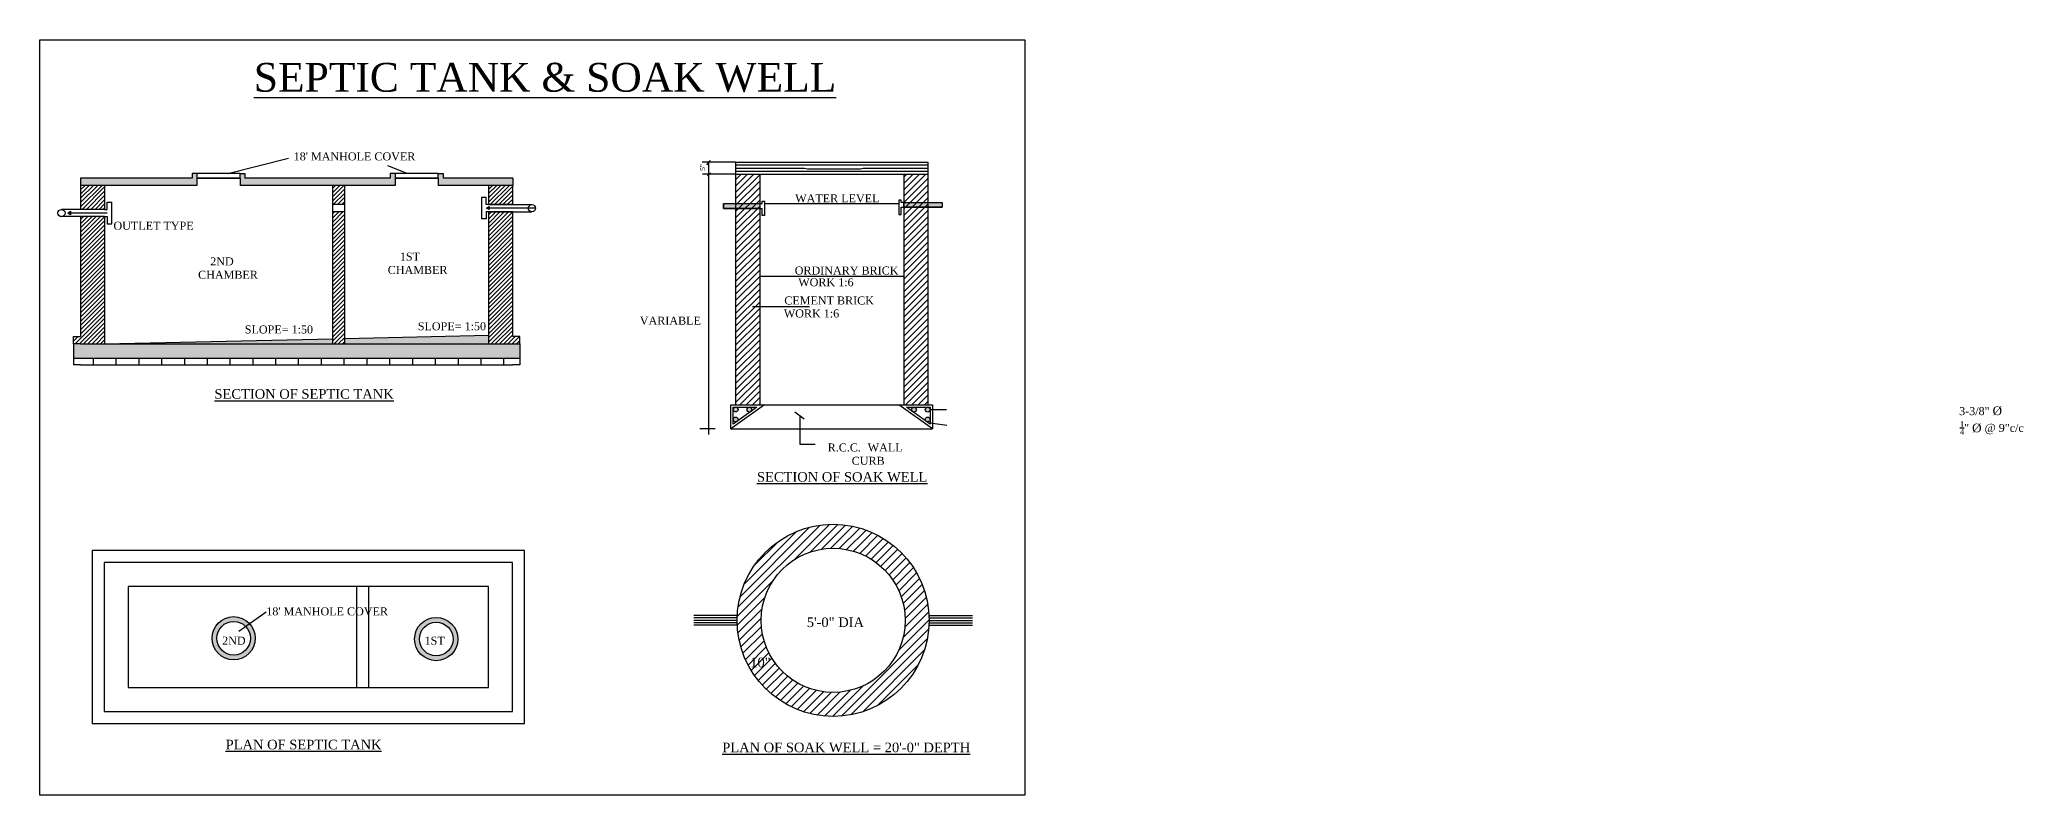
# Model space of a CAD drawing. Header units: inches. Extents: x -5597760 to 21122418, y -37133 to 23298423.
# Drawn here: x 8512 to 9752, y -21913 to -21441 of the extents above; entities that cross this region are included whole.
import ezdxf

# ---------------------------------------------------------------- set-up
doc = ezdxf.new("R2010")
doc.units = ezdxf.units.IN
doc.header["$MEASUREMENT"] = 0
doc.styles.get("Standard").update_dxf_attribs({"font": 'times.ttf', "height": 8})
pattern_1 = [(45, (-59468.1987, -20771.6602), (-1.98873782, 1.98873782), [])]

msp = doc.modelspace()

# ---------------------------------------------------------------- hatches: boundary and pattern name
h = msp.add_hatch()
h.set_pattern_fill('AR-CONC', color=1, scale=1.5)
h.set_pattern_definition([(50, (-78011.1596, -20330.2), (10.7589027, -0.941282), [1.125, -12.375]), (355, (-78011.16, -20330.2), (-2.08127, 11.282882), [0.9, -9.9]), (100.451444, (-78010.263, -20330.278), (8.6776327, 10.3415999), [0.9561029, -10.5171317]), (46.1842, (-78011.16, -20327.2), (16.00862, -2.4827892), [1.6875, -18.5625]), (96.635635, (-78009.826, -20327.407), (14.0199292, 14.611779), [1.434155, -15.7757064]), (351.184164, (-78011.16, -20327.2), (14.0199292, 14.611779), [1.35, -14.85]), (21, (-78009.6596, -20327.95), (8.9536058, -6.0392834), [1.125, -12.375]), (326, (-78009.66, -20327.95), (3.64973, 10.8772507), [0.9, -9.9]), (71.451445, (-78008.913, -20328.453), (12.6033357, 4.8379673), [0.9561028, -10.5171317]), (37.5, (-78011.1596, -20330.2), (0.18239783, 4.9934078), [0, -9.78, 0, -10.05, 0, -9.9375]), (7.5, (-78011.1596, -20330.2), (3.94604306, 5.91617568), [0, -5.73, 0, -9.555, 0, -3.7875]), (327.5, (-78014.5046, -20330.2), (8.00733654, -0.33832308), [0, -3.75, 0, -11.7, 0, -15.525]), (317.5, (-78016.0046, -20330.2), (8.74779254, 1.50157473), [0, -4.875, 0, -7.77, 0, -11.025])])
h.paths.add_polyline_path([(8792.6, -21626), (8702.6, -21628), (8702.6, -21631.4), (8792.6, -21631.4)])
h.paths.add_polyline_path([(8695.1, -21628.2), (8552.6, -21631.4), (8695.1, -21631.4)])
h.paths.add_polyline_path([(8812.1, -21631.4), (8807.6, -21631.4), (8537.6, -21631.4), (8533.1, -21631.4), (8533.1, -21640.4), (8812.1, -21640.4)])
h.paths.add_polyline_path([(8610.3, -21527.9), (8610.3, -21524.9), (8607.3, -21524.9), (8607.3, -21527.9), (8537.6, -21527.9), (8537.6, -21532.4), (8552.6, -21532.4), (8610.3, -21532.4)])
h.paths.add_polyline_path([(8734.1, -21527.9), (8734.1, -21524.9), (8731.1, -21524.9), (8731.1, -21527.9), (8695.1, -21527.9), (8640.3, -21527.9), (8640.3, -21524.9), (8637.3, -21524.9), (8637.3, -21527.9), (8637.3, -21532.4), (8695.1, -21532.4), (8702.6, -21532.4), (8734.1, -21532.4)])
h.paths.add_polyline_path([(8807.6, -21527.9), (8764.1, -21527.9), (8764.1, -21524.9), (8761.1, -21524.9), (8761.1, -21527.9), (8761.1, -21532.4), (8792.6, -21532.4), (8807.6, -21532.4)])
h = msp.add_hatch()
h.set_pattern_fill('ANSI31', color=256, scale=22.5, style=0)
h.set_pattern_definition(pattern_1)
h.paths.add_polyline_path([(8961.9, -21525.4), (8946.9, -21525.4), (8946.9, -21669.4), (8961.9, -21669.4)])
h = msp.add_hatch()
h.set_pattern_fill('ANSI31', color=256, scale=22.5, style=0)
h.set_pattern_definition(pattern_1)
h.paths.add_polyline_path([(9051.9, -21669.4), (9066.9, -21669.4), (9066.9, -21525.4), (9051.9, -21525.4)])
h = msp.add_hatch()
h.set_pattern_fill('ANSI31', color=256, scale=15)
h.set_pattern_definition([(45, (-78011.1596, -20330.1999), (-1.325825215, 1.325825215), [])])
h.paths.add_polyline_path([(8552.6, -21532.4), (8537.6, -21532.4), (8537.6, -21547.4), (8552.6, -21547.4)])
h.paths.add_polyline_path([(8552.6, -21551.9), (8537.6, -21551.9), (8537.6, -21626.9), (8533.1, -21626.9), (8533.1, -21631.4), (8537.6, -21631.4), (8552.6, -21631.4)])
h.paths.add_polyline_path([(8702.6, -21532.4), (8695.1, -21532.4), (8695.1, -21544.4), (8702.6, -21544.4)])
h.paths.add_polyline_path([(8702.6, -21548.9), (8695.1, -21548.9), (8695.1, -21631.4), (8702.6, -21631.4)])
h.paths.add_polyline_path([(8807.6, -21532.4), (8792.6, -21532.4), (8792.6, -21544.4), (8807.6, -21544.4)])
h.paths.add_polyline_path([(8807.6, -21548.9), (8792.6, -21548.9), (8792.6, -21631.4), (8807.6, -21631.4), (8812.1, -21631.4), (8812.1, -21626.9), (8807.6, -21626.9)])
h = msp.add_hatch(color=256)
h.set_gradient(color2=(0, 0, 0))
h.paths.add_polyline_path([(8961.9, -21543.8), (8946.9, -21543.8), (8946.9, -21546.8), (8961.9, -21546.8)])
h.paths.add_polyline_path([(8946.9, -21543.8), (8939.4, -21543.8), (8939.4, -21546.8), (8946.9, -21546.8)])
h = msp.add_hatch(color=256)
h.set_gradient(color2=(0, 0, 0))
h.paths.add_polyline_path([(9066.9, -21543.1), (9051.9, -21543.1), (9051.9, -21546.1), (9066.9, -21546.1)])
h.paths.add_polyline_path([(9075.9, -21543.1), (9066.9, -21543.1), (9066.9, -21546.1), (9075.9, -21546.1)])
h = msp.add_hatch(color=256)
h.set_gradient(color2=(0, 0, 0))
h.paths.add_polyline_path([(8945.4, -21672.4, 1), (8948.4, -21672.4, 1)])
h.paths.add_polyline_path([(8954, -21672.5, 0.559296), (8956.2, -21673.8), (8956.6, -21673.5, 0.20253), (8957, -21672.5, 1)])
h.paths.add_polyline_path([(8945.4, -21678.6, 1), (8948.4, -21678.6, 1)])
h.paths.add_polyline_path([(9057.5, -21673.8, 0.580771), (9059.8, -21672.5, 1), (9056.8, -21672.5, 0.21946), (9057.3, -21673.6)])
h.paths.add_polyline_path([(9068.4, -21672.5, 1), (9065.4, -21672.5, 1)])
h.paths.add_polyline_path([(9068.4, -21678.8), (9068.4, -21678.4, 0.933511), (9065.4, -21678.6, 0.933511)])
h = msp.add_hatch()
h.set_pattern_fill('ANSI31', color=1, scale=30, style=0)
h.set_pattern_definition([(45, (-59722.0572, -20987.822), (-2.65165043, 2.65165043), [])])
h.paths.add_polyline_path([(8947.8, -21804.1, 1), (9067.8, -21804.1, 1)])
h.paths.add_polyline_path([(9052.8, -21804.1, -1), (8962.8, -21804.1, -1)], flags=16)
h = msp.add_hatch(color=256)
h.set_gradient(color1=(255, 0, 255), color2=(255, 0, 255))
h.paths.add_polyline_path([(8619.7, -21815.3, 1), (8646.7, -21815.3, 1)])
h.paths.add_polyline_path([(8643.7, -21815.3, 1), (8622.7, -21815.3, 1)], flags=16)
h = msp.add_hatch(color=256)
h.set_gradient(color1=(255, 0, 255), color2=(255, 0, 255))
h.paths.add_polyline_path([(8773.3, -21815.8, 1), (8746.3, -21815.8, 1)])
h.paths.add_polyline_path([(8770.3, -21815.8, -1), (8749.3, -21815.8, -1)], flags=16)

# ---------------------------------------------------------------- linework, layer by layer
at = {"color": 5}
for p, q in [((8629.5, -21524.9), (8667.5, -21515.4)), ((8741.6, -21524.9), (8729.5, -21520.3)), ((8946.9, -21519.5), (9066.9, -21519.5)), ((8946.9, -21521.6), (8989.9, -21521.6)), ((8946.9, -21523.6), (9066.9, -21523.6)), ((8989.9, -21521.6), (8991.7, -21522.1)), ((8991.7, -21522.1), (9025, -21522.1)), ((9025, -21522.1), (9026.6, -21521.6)), ((9026.6, -21521.6), (9066.9, -21521.6)), ((8964.9, -21543.8), (9048.9, -21543.8)), ((8961.9, -21589.1), (9051.9, -21589.1)), ((8957.4, -21608), (8993, -21608)), ((8961.9, -21669.4), (9051.9, -21669.4)), ((8983.9, -21673.9), (8989.8, -21678.2)), ((8986.9, -21676.1), (8986.9, -21694)), ((9068.4, -21672.5), (9078.6, -21672.5)), ((8943.9, -21684.4), (9069.9, -21684.4)), ((9068.4, -21680.8), (9078.8, -21682.1)), ((8986.9, -21694), (8996.6, -21694)), ((8929.8, -21801.1), (8920.8, -21801.1)), ((8929.8, -21802.6), (8920.8, -21802.6)), ((8938.8, -21801.1), (8929.8, -21801.1)), ((8938.8, -21802.6), (8929.8, -21802.6)), ((8947.8, -21801.1), (8938.8, -21801.1)), ((8947.8, -21802.6), (8938.8, -21802.6)), ((9067.8, -21801.1), (9094.8, -21801.1)), ((9067.8, -21802.6), (9094.8, -21802.6)), ((8929.8, -21804.1), (8920.8, -21804.1)), ((8929.8, -21804.1), (8920.8, -21804.1)), ((8929.8, -21805.6), (8920.8, -21805.6)), ((8929.8, -21807.1), (8920.8, -21807.1)), ((8938.8, -21804.1), (8929.8, -21804.1)), ((8938.8, -21805.6), (8929.8, -21805.6)), ((8938.8, -21807.1), (8929.8, -21807.1)), ((8947.8, -21804.1), (8938.8, -21804.1)), ((8947.8, -21805.6), (8938.8, -21805.6)), ((8947.8, -21807.1), (8938.8, -21807.1)), ((9067.8, -21804.1), (9094.8, -21804.1)), ((9067.8, -21805.6), (9094.8, -21805.6)), ((9067.8, -21807.1), (9094.8, -21807.1))]:
    msp.add_line(p, q, dxfattribs=at)
for p, q in [((8946.9, -21517.9), (8926, -21517.9)), ((8928.8, -21519.6), (8931.2, -21516.8)), ((8930.2, -21688), (8930.2, -21517.9)), ((8946.9, -21517.9), (8946.9, -21669.4)), ((8946.9, -21517.9), (9066.9, -21517.9)), ((9066.9, -21517.9), (9066.9, -21669.4)), ((8637.3, -21527.9), (8610.3, -21527.9)), ((8761.1, -21527.9), (8734.1, -21527.9)), ((8946.9, -21525.4), (8926.1, -21525.4)), ((8929.2, -21526.3), (8931.3, -21524.6)), ((8946.9, -21525.4), (9066.9, -21525.4)), ((8961.9, -21525.4), (8961.9, -21669.4)), ((9051.9, -21525.4), (9051.9, -21669.4)), ((8537.6, -21532.4), (8537.6, -21547.4)), ((8552.6, -21532.4), (8552.6, -21547.4)), ((8695.1, -21631.4), (8695.1, -21532.4)), ((8702.6, -21631.4), (8702.6, -21532.4)), ((8791.1, -21539.9), (8788.1, -21539.9)), ((8788.1, -21539.9), (8788.1, -21553.4)), ((8791.1, -21544.4), (8791.1, -21539.9)), ((8792.6, -21544.4), (8792.6, -21532.4)), ((8807.6, -21544.4), (8807.6, -21532.4)), ((8963.4, -21543.8), (8963.4, -21542.3)), ((8963.4, -21542.3), (8964.9, -21542.3)), ((8964.9, -21542.3), (8964.9, -21551.3)), ((9050.4, -21541.6), (9048.9, -21541.6)), ((9048.9, -21541.6), (9048.9, -21550.6)), ((9050.4, -21543.1), (9050.4, -21541.6)), ((8552.6, -21547.4), (8525.6, -21547.4)), ((8552.6, -21551.9), (8525.6, -21551.9)), ((8529.6, -21549.7), (8531.2, -21548.5)), ((8531.2, -21550.8), (8529.6, -21549.7)), ((8531.2, -21549.7), (8531.2, -21548.5)), ((8531.2, -21548.5), (8531.2, -21550.8)), ((8554.1, -21549.7), (8531.2, -21549.7)), ((8537.6, -21551.9), (8537.6, -21626.9)), ((8552.6, -21547.4), (8554.1, -21547.4)), ((8552.6, -21551.9), (8552.6, -21631.4)), ((8552.6, -21551.9), (8554.1, -21551.9)), ((8554.1, -21547.4), (8554.1, -21542.9)), ((8554.1, -21542.9), (8557.1, -21542.9)), ((8554.1, -21551.9), (8554.1, -21556.4)), ((8557.1, -21556.4), (8557.1, -21542.9)), ((8702.6, -21544.4), (8695.1, -21544.4)), ((8702.6, -21548.9), (8695.1, -21548.9)), ((8791.1, -21553.4), (8788.1, -21553.4)), ((8792.6, -21544.4), (8791.1, -21544.4)), ((8792.6, -21548.9), (8791.1, -21548.9)), ((8791.1, -21548.9), (8791.1, -21553.4)), ((8791.2, -21546.7), (8792.8, -21545.5)), ((8792.8, -21547.5), (8791.2, -21546.7)), ((8807.6, -21544.4), (8792.6, -21544.4)), ((8792.6, -21544.4), (8819.6, -21544.4)), ((8792.6, -21631.4), (8792.6, -21548.9)), ((8807.6, -21548.9), (8792.6, -21548.9)), ((8792.6, -21548.9), (8819.6, -21548.9)), ((8792.8, -21546.7), (8792.8, -21545.5)), ((8792.8, -21545.5), (8792.8, -21547.5)), ((8821.8, -21546.7), (8792.8, -21546.7)), ((8807.6, -21626.9), (8807.6, -21548.9)), ((8939.4, -21543.8), (8963.4, -21543.8)), ((8939.4, -21543.8), (8939.4, -21546.8)), ((8939.4, -21546.8), (8963.4, -21546.8)), ((8963.4, -21551.3), (8963.4, -21546.8)), ((8964.9, -21551.3), (8963.4, -21551.3)), ((9048.9, -21550.6), (9050.4, -21550.6)), ((9051.9, -21543.1), (9050.4, -21543.1)), ((9050.4, -21550.6), (9050.4, -21546.1)), ((9050.4, -21546.1), (9051.9, -21546.1)), ((9051.9, -21543.1), (9075.9, -21543.1)), ((9051.9, -21546.1), (9075.9, -21546.1)), ((9075.9, -21543.1), (9075.9, -21546.1)), ((8554.1, -21556.4), (8557.1, -21556.4)), ((8533.1, -21631.4), (8533.1, -21626.9)), ((8533.1, -21626.9), (8537.6, -21626.9)), ((8552.6, -21631.4), (8695.1, -21628.2)), ((8702.6, -21628), (8792.6, -21626)), ((8792.6, -21631.4), (8792.6, -21626)), ((8812.1, -21626.9), (8807.6, -21626.9)), ((8812.1, -21631.4), (8812.1, -21626.9)), ((8533.1, -21631.4), (8533.1, -21644.5)), ((8545.4, -21640.4), (8545.4, -21644.5)), ((8559.6, -21640.4), (8559.6, -21644.5)), ((8573.9, -21640.4), (8573.9, -21644.5)), ((8588.1, -21640.4), (8588.1, -21644.5)), ((8602.4, -21640.4), (8602.4, -21644.5)), ((8616.6, -21640.4), (8616.6, -21644.5)), ((8630.9, -21640.4), (8630.9, -21644.5)), ((8645.1, -21640.4), (8645.1, -21644.5)), ((8659.4, -21640.4), (8659.4, -21644.5)), ((8673.6, -21640.4), (8673.6, -21644.5)), ((8687.9, -21640.4), (8687.9, -21644.5)), ((8702.1, -21640.4), (8702.1, -21644.5)), ((8716.4, -21640.4), (8716.4, -21644.5)), ((8730.6, -21640.4), (8730.6, -21644.5)), ((8744.9, -21640.4), (8744.9, -21644.5)), ((8759.1, -21640.4), (8759.1, -21644.5)), ((8773.4, -21640.4), (8773.4, -21644.5)), ((8787.6, -21640.4), (8787.6, -21644.5)), ((8801.9, -21640.4), (8801.9, -21644.5)), ((8812.1, -21631.4), (8812.1, -21644.5)), ((8537.6, -21644.5), (8533.1, -21644.5)), ((8537.6, -21644.5), (8807.6, -21644.5)), ((8812.1, -21644.5), (8807.6, -21644.5)), ((8934, -21684.4), (8924.6, -21684.4)), ((8653.6, -21799.1), (8636.5, -21811))]:
    msp.add_line(p, q)
at = {"color": 1}
for p, q in [((8607.3, -21527.9), (8537.6, -21527.9)), ((8537.6, -21527.9), (8537.6, -21532.4)), ((8610.3, -21524.9), (8607.3, -21524.9)), ((8607.3, -21524.9), (8607.3, -21527.9)), ((8610.3, -21527.9), (8610.3, -21532.4)), ((8637.3, -21524.9), (8640.3, -21524.9)), ((8637.3, -21527.9), (8637.3, -21532.4)), ((8640.3, -21524.9), (8640.3, -21527.9)), ((8695.1, -21527.9), (8640.3, -21527.9)), ((8731.1, -21527.9), (8695.1, -21527.9)), ((8734.1, -21524.9), (8731.1, -21524.9)), ((8731.1, -21524.9), (8731.1, -21527.9)), ((8734.1, -21527.9), (8734.1, -21532.4)), ((8761.1, -21524.9), (8764.1, -21524.9)), ((8761.1, -21527.9), (8761.1, -21532.4)), ((8764.1, -21524.9), (8764.1, -21527.9)), ((8807.6, -21527.9), (8764.1, -21527.9)), ((8807.6, -21527.9), (8807.6, -21532.4)), ((8552.6, -21532.4), (8537.6, -21532.4)), ((8610.3, -21532.4), (8552.6, -21532.4)), ((8695.1, -21532.4), (8637.3, -21532.4)), ((8702.6, -21532.4), (8695.1, -21532.4)), ((8734.1, -21532.4), (8702.6, -21532.4)), ((8792.6, -21532.4), (8761.1, -21532.4)), ((8807.6, -21532.4), (8792.6, -21532.4)), ((8537.6, -21631.4), (8533.1, -21631.4)), ((8533.1, -21631.4), (8533.1, -21640.4)), ((8533.1, -21640.4), (8812.1, -21640.4)), ((8537.6, -21631.4), (8807.6, -21631.4)), ((8807.6, -21631.4), (8812.1, -21631.4)), ((8812.1, -21631.4), (8812.1, -21640.4)), ((8709.9, -21783), (8709.9, -21846)), ((8717.4, -21783), (8717.4, -21846))]:
    msp.add_line(p, q, dxfattribs=at)
for points in [[(8512, -21441.4), (9127.5, -21441.4), (9127.5, -21913.4), (8512, -21913.4)], [(8610.3, -21527.9), (8637.3, -21527.9), (8637.3, -21524.9), (8610.3, -21524.9)], [(8734.1, -21527.9), (8761.1, -21527.9), (8761.1, -21524.9), (8734.1, -21524.9)], [(8939.4, -21543.8), (8961.9, -21543.8), (8961.9, -21546.8), (8939.4, -21546.8)], [(9051.9, -21543.1), (9075.9, -21543.1), (9075.9, -21546.1), (9051.9, -21546.1)], [(8943.9, -21684.4), (8943.9, -21669.4), (8964.9, -21669.4)], [(9069.9, -21684.4), (9048.9, -21669.4), (9069.9, -21669.4)]]:
    msp.add_lwpolyline(points, close=True)
for points in [[(8945.4, -21681.5), (8945.4, -21670.9), (8960.2, -21670.9)], [(9068.4, -21681.5), (9053.6, -21670.9), (9068.4, -21670.9)]]:
    msp.add_lwpolyline(points, close=True, dxfattribs=at)
at = {"color": 67, "true_color": 0x727430}
msp.add_lwpolyline([(8544.9, -21868.5), (8814.9, -21868.5), (8814.9, -21760.5), (8544.9, -21760.5)], close=True, dxfattribs=at)
at = {"color": 177, "true_color": 0x293189}
for points in [[(8552.4, -21861), (8807.4, -21861), (8807.4, -21768), (8552.4, -21768)], [(8567.4, -21846), (8792.4, -21846), (8792.4, -21783), (8567.4, -21783)]]:
    msp.add_lwpolyline(points, close=True, dxfattribs=at)
for centre, radius in [((8525.6, -21549.7), 2.25), ((8819.6, -21546.7), 2.25), ((8946.9, -21672.4), 1.5), ((8946.9, -21678.6), 1.5), ((8955.5, -21672.5), 1.5), ((9058.3, -21672.5), 1.5), ((9066.9, -21672.5), 1.5), ((9066.9, -21678.6), 1.5), ((8633.2, -21815.3), 13.5), ((8759.8, -21815.8), 13.5), ((8633.2, -21815.3), 10.5), ((8759.8, -21815.8), 10.5)]:
    msp.add_circle(centre, radius)
at = {"color": 5}
for radius in [60, 45]:
    msp.add_circle((9007.8, -21804.1), radius, dxfattribs=at)

# ---------------------------------------------------------------- texts
at = {"attachment_point": 1}
for s, width, heights, insert, char_height in [('{\\L\\C1;SEPTIC TANK & SOAK WELL}', 382.246, [35.8], (8645.8, -21455.9), 18), ('10"', 145.695, [0], (8956, -21827.4), 6)]:
    msp.add_mtext_dynamic_manual_height_columns(s, width=width, gutter_width=486.2, heights=heights, dxfattribs=dict(at, insert=insert, char_height=char_height))
at = {"color": 5, "char_height": 5, "attachment_point": 1}
for s, width, heights, insert in [("18' MANHOLE COVER", 145.695, [0], (8670.7, -21511.8)), ('{\\fTimes New Roman|b0|i0|c0|p18;WATER LEVEL}', 145.695, [0], (8984.1, -21538)), ('{\\fTimes New Roman|b0|i0|c0|p18;OUTLET TYPE}', 52.382, [0], (8558.1, -21555.1)), ('    2ND\\PCHAMBER', 26.294, [22.1], (8611, -21577.4)), ('{\\fTimes New Roman|b0|i0|c0|p18;    1ST\\PCHAMBER}', 41, [0], (8729.5, -21574.4)), ('{\\fTimes New Roman|b0|i0|c0|p18;ORDINARY BRICK}', 145.695, [0], (8983.8, -21583.1)), ('{\\fTimes New Roman|b0|i0|c0|p18;WORK 1:6}', 145.695, [0], (8986, -21590.4)), ('{\\fTimes New Roman|b0|i0|c0|p18;CEMENT BRICK }', 145.695, [0], (8977.3, -21601.8)), ('{\\fTimes New Roman|b0|i0|c0|p18;VARIABLE}', 39.638, [0], (8887, -21614.4)), ('{\\fTimes New Roman|b0|i0|c0|p18;WORK 1:6}', 145.695, [0], (8977, -21609.9)), ('{\\fTimes New Roman|b0|i0|c0|p18;   SLOPE= 1:50}', 145.695, [0], (8634.5, -21619.9)), ('{\\fTimes New Roman|b0|i0|c0|p18;   SLOPE= 1:50}', 145.695, [0], (8742.6, -21617.9)), ('\\pi-15,l20,t30;R.C.C.^IWALL CURB', 69.407, [16.1], (8999.4, -21693.6)), ("{\\fTimes New Roman|b0|i0|c0|p18;18' MANHOLE COVER}", 145.695, [0], (8653.6, -21796)), ('{\\fTimes New Roman|b0|i0|c0|p18;2ND}', 145.695, [0], (8626, -21814.3)), ('{\\fTimes New Roman|b0|i0|c0|p18;1ST}', 145.695, [0], (8752.5, -21814.3))]:
    msp.add_mtext_dynamic_manual_height_columns(s, width=width, gutter_width=486.2, heights=heights, dxfattribs=dict(at, insert=insert))
at = {"color": 5, "insert": (8924.7, -21523.3), "char_height": 3, "attachment_point": 1, "rotation": 90}
msp.add_mtext_dynamic_manual_height_columns('{\\fTimes New Roman|b0|i0|c0|p18;5"}', width=145.695, gutter_width=486.2, heights=[0], dxfattribs=at)
at = {"color": 1, "char_height": 6, "attachment_point": 1}
for s, width, insert in [('{\\LSECTION OF SEPTIC TANK}', 145.695, (8621.2, -21659.7)), ('{\\fTimes New Roman|b0|i0|c0|p18;\\LSECTION OF SOAK WELL}', 145.695, (8960.2, -21711.5)), ('5\'-0" DIA', 145.695, (8991.3, -21802.3)), ('{\\fTimes New Roman|b0|i0|c0|p18;\\L\\C5;PLAN OF SEPTIC TANK}', 145.695, (8628.2, -21878.7)), ('{\\fTimes New Roman|b0|i0|c0|p18;\\LPLAN OF SOAK WELL = 20\'-0" DEPTH}', 176.017, (8938.5, -21880.5))]:
    msp.add_mtext_dynamic_manual_height_columns(s, width=width, gutter_width=486.2, heights=[0], dxfattribs=dict(at, insert=insert))
at = {"color": 5}
note = msp.add_mtext_dynamic_manual_height_columns('3-3/8" {\\H1.0833x;Ø\\H0.92308x;\\P}', width=145.695, gutter_width=486.2, heights=[2.82, 0], dxfattribs=dict(at, insert=(9079.5, -21670.5), char_height=5, attachment_point=1))
note = msp.add_mtext_dynamic_manual_height_columns('\\A1;{\\H0.7x;\\S1/4;\\H1.4286x;" \\H1.0833x;Ø\\H0.92308x; @ 9"c/c\\P}', width=145.695, gutter_width=486.2, heights=[2.82, 0], dxfattribs=dict(at, insert=(9080, -21679.7), char_height=5, attachment_point=1))

doc.saveas('drawing.dxf')
